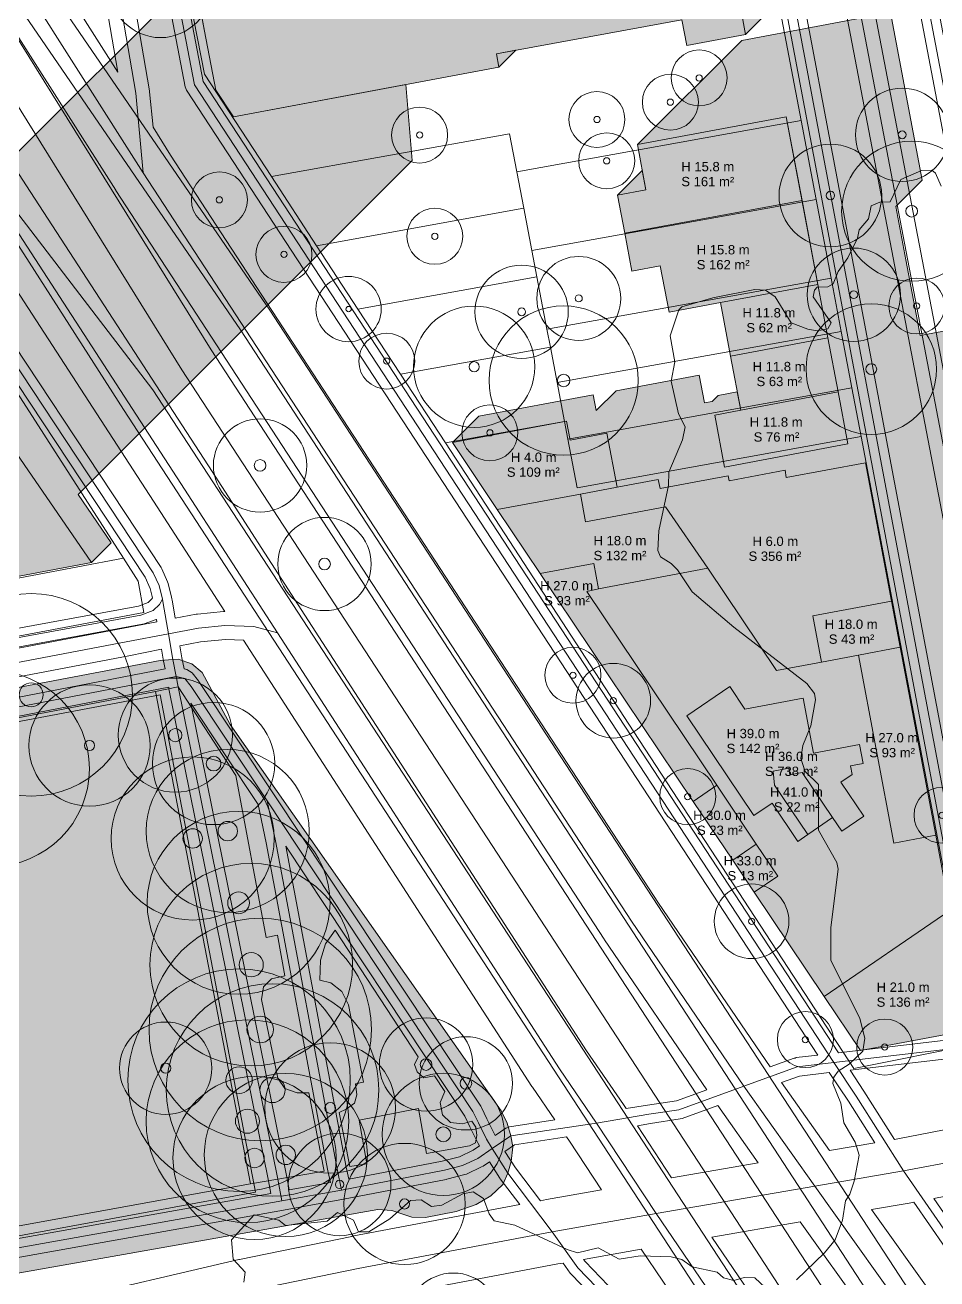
# Model space of a CAD drawing. Header units: metres. Extents: x -8 to 1190, y -11 to 1223.
# Drawn here: x 1022 to 1119.7, y 381.7 to 516.1 of the extents above; entities that cross this region are included whole.
import ezdxf

# ---------------------------------------------------------------- set-up
doc = ezdxf.new("R2010")
doc.units = ezdxf.units.M
doc.header["$MEASUREMENT"] = 0
for name, color, linetype, lineweight, true_color in [('TPX_BUILDING_AREAS_TEXT', 7, 'CONTINUOUS', 0, 0x000000), ('TPX_BUILDING_HEIGHTS_TEXT', 7, 'CONTINUOUS', 0, 0x000000), ('TPX_BUILDINGS', 7, 'CONTINUOUS', 0, 0x000000), ('TPX_BUILDINGS_HATCH', 7, 'CONTINUOUS', 0, 0xf0f0f0), ('TPX_BUILDINGS_SHADOWS_HATCH', 7, 'CONTINUOUS', 0, 0x000000), ('TPX_BUILDINGS_SHADOWS_OUTLINES', 7, 'CONTINUOUS', 0, 0x000000), ('TPX_CADASTRES', 7, 'CONTINUOUS', 0, 0x646464), ('TPX_CONTOUR_LINES_5M', 7, 'CONTINUOUS', 0, 0x969696), ('TPX_RAILWAYS_AXES', 7, 'CONTINUOUS', 0, 0x464646), ('TPX_ROADS_AXES', 7, 'CONTINUOUS', 0, 0x323232), ('TPX_ROADS_CONTOURS', 7, 'CONTINUOUS', 0, 0x646464), ('TPX_VEGETATION_GREEN_SPACES', 7, 'CONTINUOUS', 0, 0x58ba48), ('TPX_VEGETATION_GREEN_SPACES_HATCH', 7, 'CONTINUOUS', 0, 0x58ba48), ('TPX_VEGETATION_TREES_INDIVIDUAL', 7, 'CONTINUOUS', 0, 0x136734)]:
    doc.layers.add(name, color=color, linetype=linetype, lineweight=lineweight, true_color=true_color)
doc.styles.add('TPX_TEXTE', font='arial.ttf')

# ---------------------------------------------------------------- blocks, each defined once
blk = doc.blocks.new('TREETR006_CR070')
at = {"layer": 'TPX_VEGETATION_TREES_INDIVIDUAL'}
for radius in [7, 0.583]:
    blk.add_circle((0, 0, 0.04), radius, dxfattribs=at)
blk = doc.blocks.new('TREETR003_CR030')
at = {"layer": 'TPX_VEGETATION_TREES_INDIVIDUAL'}
for radius in [3, 0.333]:
    blk.add_circle((0, 0, 0.04), radius, dxfattribs=at)
blk = doc.blocks.new('TREETR005_CR065')
at = {"layer": 'TPX_VEGETATION_TREES_INDIVIDUAL'}
for radius in [6.5, 0.542]:
    blk.add_circle((0, 0, 0.04), radius, dxfattribs=at)
blk = doc.blocks.new('TREETR014_CR119')
at = {"layer": 'TPX_VEGETATION_TREES_INDIVIDUAL'}
for radius in [11.92, 1.42]:
    blk.add_circle((0, 0, 0.04), radius, dxfattribs=at)
blk = doc.blocks.new('TREETR003_CR035')
at = {"layer": 'TPX_VEGETATION_TREES_INDIVIDUAL'}
for radius in [3.5, 0.292]:
    blk.add_circle((0, 0, 0.04), radius, dxfattribs=at)
blk = doc.blocks.new('TREETR008_CR066')
at = {"layer": 'TPX_VEGETATION_TREES_INDIVIDUAL'}
for radius in [6.55, 0.792]:
    blk.add_circle((0, 0, 0.04), radius, dxfattribs=at)
blk = doc.blocks.new('TREETR004_CR045')
at = {"layer": 'TPX_VEGETATION_TREES_INDIVIDUAL'}
for radius in [4.5, 0.375]:
    blk.add_circle((0, 0, 0.04), radius, dxfattribs=at)
blk = doc.blocks.new('TREETR005_CR050')
at = {"layer": 'TPX_VEGETATION_TREES_INDIVIDUAL'}
for radius in [4.95, 0.542]:
    blk.add_circle((0, 0, 0.04), radius, dxfattribs=at)
blk = doc.blocks.new('TREETR014_CR114')
at = {"layer": 'TPX_VEGETATION_TREES_INDIVIDUAL'}
for radius in [11.39, 1.36]:
    blk.add_circle((0, 0, 0.04), radius, dxfattribs=at)
blk = doc.blocks.new('TREETR010_CR087')
at = {"layer": 'TPX_VEGETATION_TREES_INDIVIDUAL'}
for radius in [8.74, 1.04]:
    blk.add_circle((0, 0, 0.04), radius, dxfattribs=at)
blk = doc.blocks.new('TREETR005_CR055')
at = {"layer": 'TPX_VEGETATION_TREES_INDIVIDUAL'}
for radius in [5.5, 0.458]:
    blk.add_circle((0, 0, 0.04), radius, dxfattribs=at)
blk = doc.blocks.new('TREETR006_CR075')
at = {"layer": 'TPX_VEGETATION_TREES_INDIVIDUAL'}
for radius in [7.5, 0.625]:
    blk.add_circle((0, 0, 0.04), radius, dxfattribs=at)
blk = doc.blocks.new('TREETR003_CR040')
at = {"layer": 'TPX_VEGETATION_TREES_INDIVIDUAL'}
for radius in [4, 0.333]:
    blk.add_circle((0, 0, 0.04), radius, dxfattribs=at)
blk = doc.blocks.new('TREETR006_CR055')
at = {"layer": 'TPX_VEGETATION_TREES_INDIVIDUAL'}
for radius in [5.46, 0.583]:
    blk.add_circle((0, 0, 0.04), radius, dxfattribs=at)
blk = doc.blocks.new('TREETR006_CR050')
at = {"layer": 'TPX_VEGETATION_TREES_INDIVIDUAL'}
for radius in [5, 0.625]:
    blk.add_circle((0, 0, 0.04), radius, dxfattribs=at)
blk = doc.blocks.new('TREETR007_CR061')
at = {"layer": 'TPX_VEGETATION_TREES_INDIVIDUAL'}
for radius in [6.12, 0.708]:
    blk.add_circle((0, 0, 0.04), radius, dxfattribs=at)
blk = doc.blocks.new('TREETR007_CR080')
at = {"layer": 'TPX_VEGETATION_TREES_INDIVIDUAL'}
for radius in [8, 0.667]:
    blk.add_circle((0, 0, 0.04), radius, dxfattribs=at)
blk = doc.blocks.new('TREETR004_CR050')
at = {"layer": 'TPX_VEGETATION_TREES_INDIVIDUAL'}
for radius in [5, 0.417]:
    blk.add_circle((0, 0, 0.04), radius, dxfattribs=at)
blk = doc.blocks.new('TREETR012_CR098')
at = {"layer": 'TPX_VEGETATION_TREES_INDIVIDUAL'}
for radius in [9.8, 1.17]:
    blk.add_circle((0, 0, 0.04), radius, dxfattribs=at)
blk = doc.blocks.new('TREETR009_CR105')
at = {"layer": 'TPX_VEGETATION_TREES_INDIVIDUAL'}
for radius in [10.48, 0.917]:
    blk.add_circle((0, 0, 0.04), radius, dxfattribs=at)
blk = doc.blocks.new('TREETR013_CR109')
at = {"layer": 'TPX_VEGETATION_TREES_INDIVIDUAL'}
for radius in [10.86, 1.29]:
    blk.add_circle((0, 0, 0.04), radius, dxfattribs=at)

msp = doc.modelspace()

# ---------------------------------------------------------------- hatches: boundary and pattern name
at = {"layer": 'TPX_BUILDINGS_HATCH'}
for points in [[(1096.46, 547.67), (1037.25, 536.58), (1041.24, 515.43), (1042.43, 509.1), (1044.35, 506.24), (1072.78, 511.57), (1072.52, 512.99), (1092.39, 516.64), (1092.91, 513.89), (1099.22, 515.05), (1098.7, 517.81), (1101.98, 518.41), (1096.46, 547.67)], [(1088.54, 498.4), (1085.49, 497.83), (1086.26, 493.76), (1105.27, 497.26), (1103.57, 506.24), (1087.62, 503.26), (1088.54, 498.4)], [(1105.27, 497.26), (1086.26, 493.76), (1087.02, 489.68), (1090.07, 490.26), (1091.01, 485.3), (1096.51, 486.32), (1106.96, 488.28), (1105.27, 497.26)], [(1106.96, 488.28), (1096.51, 486.32), (1097.6, 480.59), (1108.04, 482.54), (1106.96, 488.28)], [(1108.04, 482.54), (1097.6, 480.59), (1098.69, 474.79), (1109.13, 476.75), (1108.04, 482.54)], [(1098.69, 474.79), (1095.92, 474.26), (1096.97, 468.7), (1110.19, 471.17), (1109.13, 476.75), (1098.69, 474.79)], [(1080.04, 473.61), (1067.79, 471.31), (1072.6, 464.15), (1081.52, 465.8), (1085.45, 466.53), (1084.35, 472.33), (1080.42, 471.59), (1080.04, 473.61)], [(1085.45, 466.53), (1081.52, 465.8), (1082.07, 462.84), (1090.63, 464.44), (1095.18, 457.85), (1102.53, 446.88), (1107.35, 447.79), (1106.41, 452.73), (1114.86, 454.31), (1112.06, 469.16), (1103.58, 467.58), (1103.44, 468.36), (1097.44, 467.23), (1097.34, 467.74), (1090.05, 466.38), (1089.86, 467.36), (1085.45, 466.53)], [(1081.52, 465.8), (1072.6, 464.15), (1077.2, 457.29), (1082.95, 458.37), (1083.46, 455.65), (1095.18, 457.85), (1090.63, 464.44), (1082.07, 462.84), (1081.52, 465.8)], [(1082.95, 458.37), (1077.2, 457.29), (1093.61, 432.84), (1096.13, 434.58), (1082.2, 455.34), (1083.46, 455.65), (1082.95, 458.37)], [(1083.46, 455.65), (1082.2, 455.34), (1096.13, 434.58), (1100.36, 428.27), (1102.67, 424.83), (1100.14, 423.11), (1107.63, 411.95), (1121.11, 421.17), (1119.59, 429.23), (1115.12, 428.39), (1111.32, 448.53), (1107.35, 447.79), (1102.53, 446.88), (1095.18, 457.85), (1083.46, 455.65)], [(1114.86, 454.31), (1106.41, 452.73), (1107.35, 447.79), (1111.32, 448.53), (1115.79, 449.38), (1114.86, 454.31)], [(1115.79, 449.38), (1111.32, 448.53), (1115.12, 428.39), (1119.59, 429.23), (1115.79, 449.38)], [(1097.53, 445.16), (1092.93, 442.02), (1100.11, 431.33), (1102.06, 432.66), (1104.8, 428.57), (1105.88, 429.32), (1102.33, 434.59), (1102.16, 436.1), (1103.84, 436.42), (1103.97, 435.7), (1105.29, 435.95), (1108.53, 431.13), (1109.53, 429.65), (1111.89, 431.26), (1109.44, 434.92), (1110.63, 435.73), (1110.45, 436.67), (1111.8, 436.92), (1111.41, 438.95), (1106.51, 438.04), (1105.4, 443.91), (1099.15, 442.75), (1097.53, 445.16)], [(1103.84, 436.42), (1102.16, 436.1), (1102.33, 434.59), (1105.88, 429.32), (1108.53, 431.13), (1105.29, 435.95), (1103.97, 435.7), (1103.84, 436.42)], [(1096.13, 434.58), (1093.61, 432.84), (1097.84, 426.54), (1100.36, 428.27), (1096.13, 434.58)], [(1100.36, 428.27), (1097.84, 426.54), (1100.14, 423.11), (1102.67, 424.83), (1100.36, 428.27)], [(1121.11, 421.17), (1107.63, 411.95), (1111.52, 406.16), (1123.52, 408.4), (1121.11, 421.17)]]:
    msp.add_hatch(color=256, dxfattribs=at).paths.add_polyline_path(points)
h = msp.add_hatch(color=256, dxfattribs=at)
h.paths.add_polyline_path([(1010.63, 485.3), (940.5, 472.16), (945.39, 446.26), (970.08, 450.91), (1002.58, 456.93), (1003.2, 453.59), (1017.55, 456.28), (1029.12, 458.45), (1010.63, 485.3)])
h.paths.add_polyline_path([(949.85, 468.4), (995.83, 477.05), (1010.91, 479.72), (1020.32, 467.89), (1021.05, 459.15), (1004.72, 456.4), (997.78, 466.74), (951.8, 458.09), (949.85, 468.4)], flags=16)
at = {"layer": 'TPX_BUILDINGS_SHADOWS_HATCH'}
h = msp.add_hatch(color=256, dxfattribs=at)
h.paths.add_polyline_path([(908.13, 518.17), (901.77, 511.8), (917.29, 514.76), (986.02, 527.84), (1004.18, 500.85), (1003.78, 500.02), (1037.74, 533.98), (1037.25, 536.58), (1096.46, 547.67), (1101.98, 518.41), (1098.7, 517.81), (1099.22, 515.05), (1118.15, 533.99), (1117.71, 533.9), (1114.53, 550.87), (1129.31, 553.63), (1136.74, 555.06), (1142.46, 556.15), (1148.28, 557.27), (1154.32, 558.42), (1159.72, 559.42), (1167.02, 560.78), (1170.53, 561.44), (1173.8, 543.58), (1177.34, 547.12), (1176.9, 549.49), (1180.95, 553.53), (1177.63, 571.39), (1170.33, 570.02), (1166.29, 565.99), (1160.9, 565), (1160.62, 564.71), (1154.58, 563.57), (1154.51, 563.49), (1149.01, 562.44), (1148.96, 562.66), (1144.63, 561.83), (1144.45, 562.76), (1137.02, 561.33), (1134.19, 558.5), (1125.32, 556.85), (1122.58, 571.41), (1111.58, 569.42), (1111.23, 571.35), (1095.74, 568.45), (1100.57, 573.28), (1098.85, 582.4), (1092.77, 581.26), (1091.29, 589.07), (1096.03, 593.81), (1094.43, 602.34), (1093.15, 602.1), (1101.54, 610.49), (1100.15, 617.95), (1103.86, 621.67), (1100.75, 638.8), (1107.16, 639.95), (1106.82, 641.82), (1113.34, 642.99), (1113.67, 641.13), (1121.17, 642.49), (1120.84, 644.34), (1127.35, 645.51), (1127.69, 643.66), (1131.78, 644.39), (1131.44, 646.26), (1138.48, 647.52), (1138.81, 645.66), (1142.36, 646.3), (1142.03, 648.17), (1149.06, 649.43), (1149.4, 647.57), (1152.31, 648.09), (1153.5, 648.76), (1155.95, 644.26), (1154.75, 643.6), (1155.36, 640.25), (1156.32, 640.42), (1157.54, 633.73), (1156.57, 633.55), (1157.11, 630.63), (1157.59, 627.98), (1158.55, 628.15), (1159.98, 620.32), (1161.66, 611.04), (1168.24, 617.61), (1166.56, 626.9), (1171.86, 632.2), (1170.43, 640.03), (1169.47, 639.86), (1168.99, 642.51), (1168.58, 644.76), (1169.42, 645.6), (1168.2, 652.3), (1167.24, 652.13), (1166.72, 655.02), (1167.83, 656.14), (1165.38, 660.64), (1164.19, 659.97), (1161.28, 659.45), (1160.94, 661.31), (1153.91, 660.05), (1151.56, 657.69), (1150.69, 657.54), (1150.36, 659.4), (1143.32, 658.14), (1140.97, 655.79), (1139.57, 655.54), (1139.23, 657.39), (1136.26, 656.86), (1135.39, 661.45), (1127.7, 660.01), (1127.58, 660.63), (1124.02, 659.96), (1102.24, 655.89), (1101.54, 659.61), (1089.69, 657.39), (1088.62, 663.04), (1085.43, 679.99), (1079.3, 678.83), (1043.16, 642.7), (1033.9, 640.97), (1019.48, 626.54), (1028.74, 628.28), (1034.87, 629.44), (1079.76, 637.83), (1084.83, 610.89), (1086.14, 603.95), (1087.54, 596.49), (1080.34, 595.14), (1079.23, 594.03), (1087.71, 595.62), (1089.31, 587.09), (1090.84, 579.01), (1085, 577.92), (1084.34, 581.39), (1083.09, 581.16), (1082.23, 585.76), (1080.84, 585.5), (1079.73, 591.38), (1077.62, 590.99), (1068.99, 582.36), (1074.53, 583.39), (1078.26, 563.48), (1070.58, 562.13), (1062.82, 560.68), (1061.01, 560.35), (1037.9, 537.23), (1020.81, 562.63), (952.08, 549.55), (923.65, 521.13), (908.13, 518.17)])
h.paths.add_polyline_path([(1077.61, 572.51), (1079, 572.77), (1077.85, 578.85), (1082.97, 579.82), (1084.12, 573.72), (1091.57, 575.11), (1093.29, 566), (1085.84, 564.6), (1079.33, 563.39), (1077.61, 572.51)], flags=16)
for points in [[(829.1, 484.25), (797.93, 453.07), (813.32, 455.98), (814.16, 451.55), (815.14, 446.43), (813.89, 446.21), (815.04, 440.17), (816.99, 440.54), (819.33, 428.23), (817.39, 427.85), (818.55, 421.78), (819.79, 422.02), (821.61, 412.47), (840.27, 431.13), (838.36, 430.76), (833.62, 454.75), (836.47, 455.31), (834.77, 463.86), (854.88, 467.82), (862.3, 430.37), (861.92, 430.31), (863.37, 422.99), (885.33, 444.95), (882.97, 457.17), (905.45, 461.48), (904.19, 467.98), (919.35, 470.89), (919.63, 469.38), (928.36, 471.05), (929.71, 464.06), (931.58, 464.42), (933.51, 454.51), (931.64, 454.15), (933.44, 444.84), (943.72, 455.12), (940.5, 472.16), (1010.63, 485.3), (1029.12, 458.45), (1031.24, 460.57), (1027.67, 465.76), (1063.48, 501.57), (1062.8, 509.7), (1044.35, 506.24), (1042.43, 509.1), (1041.24, 515.43), (1040.4, 519.86), (1038.26, 519.48), (1021.29, 502.51), (975.31, 493.86), (958.75, 477.3), (944.3, 474.59), (943.89, 476.72), (942.02, 476.36), (940.66, 483.36), (931.94, 481.68), (931.65, 483.19), (916.49, 480.28), (908.16, 471.95), (895.27, 469.48), (883.34, 457.55), (878.84, 480.28), (877.83, 480.3), (876.36, 485.3), (877.5, 487.03), (876.94, 489.88), (856.84, 485.92), (855.14, 484.22), (854.78, 486.08), (855.87, 487.16), (855.44, 489.39), (881.21, 515.16), (873.99, 552.15), (873.32, 552.03), (870.55, 551.53), (863.69, 550.29), (862.29, 557.68), (855.26, 556.32), (821.6, 522.66), (838.86, 526), (847.55, 481.5), (830.29, 478.15), (829.1, 484.25)], [(1070.62, 474.14), (1067.79, 471.31), (1080.04, 473.61), (1080.42, 471.59), (1084.35, 472.33), (1085.45, 466.53), (1089.86, 467.36), (1090.05, 466.38), (1097.34, 467.74), (1097.44, 467.23), (1103.44, 468.36), (1103.58, 467.58), (1112.06, 469.16), (1114.88, 454.17), (1115.79, 449.38), (1119.59, 429.23), (1121.11, 421.17), (1123.52, 408.4), (1138.37, 423.25), (1135.96, 436.02), (1136.66, 436.73), (1136.09, 439.68), (1135.07, 444.97), (1134.01, 450.45), (1133, 455.68), (1131.97, 461.01), (1130.63, 467.95), (1129.72, 472.66), (1127.99, 472.34), (1120.63, 483.31), (1117.91, 482.8), (1117.48, 485.09), (1116.39, 490.89), (1115.31, 496.63), (1118.14, 499.46), (1114.74, 517.41), (1098.8, 514.43), (1087.62, 503.26), (1103.57, 506.24), (1106.96, 488.28), (1108.04, 482.54), (1109.13, 476.75), (1110.19, 471.17), (1096.97, 468.7), (1095.92, 474.26), (1098.69, 474.79), (1098.32, 476.76), (1096.29, 476.38), (1095.63, 475.72), (1094.8, 475.57), (1094.25, 478.53), (1085.33, 476.88), (1083.19, 474.74), (1082.87, 476.44), (1070.62, 474.14)], [(1074.58, 513.37), (1072.52, 512.99), (1072.78, 511.57), (1074.58, 513.37)], [(1088.14, 500.49), (1085.49, 497.83), (1088.54, 498.4), (1088.14, 500.49)]]:
    msp.add_hatch(color=256, dxfattribs=at).paths.add_polyline_path(points)
at = {"layer": 'TPX_VEGETATION_GREEN_SPACES_HATCH'}
for points in [[(885.94, 416.95), (885.82, 415.42), (896.22, 364.18), (896.79, 362.8), (897.82, 361.46), (899.32, 360.57), (900.64, 359.91), (903.1, 359.67), (905.28, 359.74), (907.66, 360.16), (908.8, 360.71), (911.49, 362.48), (912.76, 363.11), (1059.8, 389.09), (1061.31, 389), (1063.44, 388.28), (1064.91, 388.26), (1068.21, 388.89), (1070.35, 389.63), (1071.91, 390.56), (1073.21, 391.78), (1073.72, 393.01), (1074.1, 394.24), (1074.28, 395.82), (1074.07, 396.99), (1073.67, 398.35), (1073.02, 399.68), (1043.97, 441.09), (1040.99, 446.67), (1039.88, 447.59), (1038.39, 448.11), (1037.82, 448.06), (1036.48, 447.94), (889.94, 420.11), (888.35, 419.63), (887.11, 418.87), (886.44, 418.05), (885.94, 416.95)], [(1038.4, 445.12), (1035.99, 444.62), (1046.14, 391.86), (1049.07, 392.37), (1054.06, 393.23), (1052.4, 401.6), (1051.16, 401.62), (1049.82, 402.07), (1049.07, 403.18), (1047.33, 411.62), (1047.55, 412.96), (1048.41, 413.83), (1049.83, 414.16), (1049.05, 418.5), (1047.84, 418.26), (1044.58, 435.62), (1038.4, 445.12)], [(985.53, 434.99), (982.49, 429.89), (986.22, 410.34), (986.41, 409.38), (991.66, 381.96), (1046.14, 391.86), (1035.99, 444.62), (985.53, 434.99)], [(1053.66, 415.83), (1053.59, 413.7), (1054.78, 413.4), (1055.95, 412.49), (1056.65, 411.05), (1058.28, 402.76), (1057.41, 402.57), (1057.56, 401.41), (1057.29, 400.52), (1056.41, 399.87), (1055.66, 399.49), (1056.79, 393.7), (1058.61, 394.01), (1057.79, 398.7), (1064.15, 399.92), (1065.01, 395.11), (1069.61, 395.93), (1070.28, 396.27), (1070.42, 397.04), (1070.29, 397.95), (1069.87, 398.57), (1068.87, 398.3), (1067.58, 398.45), (1066.74, 399.25), (1066.48, 400.59), (1066.99, 401.76), (1065.89, 403.44), (1064.75, 403.23), (1064.01, 403.87), (1063.73, 404.66), (1064.11, 405.49), (1055.23, 419.04), (1054.18, 417.58), (1053.66, 415.83)]]:
    msp.add_hatch(color=256, dxfattribs=at).paths.add_polyline_path(points)

# ---------------------------------------------------------------- linework, layer by layer
at = {"layer": 'TPX_BUILDINGS', "elevation": 0.04}
for points in [[(1096.46, 547.67), (1037.25, 536.58), (1041.24, 515.43), (1042.43, 509.1), (1044.35, 506.24), (1072.78, 511.57), (1072.52, 512.99), (1092.39, 516.64), (1092.91, 513.89), (1099.22, 515.05), (1098.7, 517.81), (1101.98, 518.41)], [(1088.54, 498.4), (1085.49, 497.83), (1086.26, 493.76), (1105.27, 497.26), (1103.57, 506.24), (1087.62, 503.26)], [(1105.27, 497.26), (1086.26, 493.76), (1087.02, 489.68), (1090.07, 490.26), (1091.01, 485.3), (1096.51, 486.32), (1106.96, 488.28)], [(1106.96, 488.28), (1096.51, 486.32), (1097.6, 480.59), (1108.04, 482.54)], [(1010.63, 485.3), (940.5, 472.16), (945.39, 446.26), (970.08, 450.91), (1002.58, 456.93), (1003.2, 453.59), (1017.55, 456.28), (1029.12, 458.45)], [(1108.04, 482.54), (1097.6, 480.59), (1098.69, 474.79), (1109.13, 476.75)], [(1098.69, 474.79), (1095.92, 474.26), (1096.97, 468.7), (1110.19, 471.17), (1109.13, 476.75)], [(1080.04, 473.61), (1067.79, 471.31), (1072.6, 464.15), (1081.52, 465.8), (1085.45, 466.53), (1084.35, 472.33), (1080.42, 471.59)], [(1085.45, 466.53), (1081.52, 465.8), (1082.07, 462.84), (1090.63, 464.44), (1095.18, 457.85), (1102.53, 446.88), (1107.35, 447.79), (1106.41, 452.73), (1114.86, 454.31), (1112.06, 469.16), (1103.58, 467.58), (1103.44, 468.36), (1097.44, 467.23), (1097.34, 467.74), (1090.05, 466.38), (1089.86, 467.36)], [(1081.52, 465.8), (1072.6, 464.15), (1077.2, 457.29), (1082.95, 458.37), (1083.46, 455.65), (1095.18, 457.85), (1090.63, 464.44), (1082.07, 462.84)], [(1082.95, 458.37), (1077.2, 457.29), (1093.61, 432.84), (1096.13, 434.58), (1082.2, 455.34), (1083.46, 455.65)], [(1083.46, 455.65), (1082.2, 455.34), (1096.13, 434.58), (1100.36, 428.27), (1102.67, 424.83), (1100.14, 423.11), (1107.63, 411.95), (1121.11, 421.17), (1119.59, 429.23), (1115.12, 428.39), (1111.32, 448.53), (1107.35, 447.79), (1102.53, 446.88), (1095.18, 457.85)], [(1114.86, 454.31), (1106.41, 452.73), (1107.35, 447.79), (1111.32, 448.53), (1115.79, 449.38)], [(1115.79, 449.38), (1111.32, 448.53), (1115.12, 428.39), (1119.59, 429.23)], [(1097.53, 445.16), (1092.93, 442.02), (1100.11, 431.33), (1102.06, 432.66), (1104.8, 428.57), (1105.88, 429.32), (1102.33, 434.59), (1102.16, 436.1), (1103.84, 436.42), (1103.97, 435.7), (1105.29, 435.95), (1108.53, 431.13), (1109.53, 429.65), (1111.89, 431.26), (1109.44, 434.92), (1110.63, 435.73), (1110.45, 436.67), (1111.8, 436.92), (1111.41, 438.95), (1106.51, 438.04), (1105.4, 443.91), (1099.15, 442.75)], [(1103.84, 436.42), (1102.16, 436.1), (1102.33, 434.59), (1105.88, 429.32), (1108.53, 431.13), (1105.29, 435.95), (1103.97, 435.7)], [(1096.13, 434.58), (1093.61, 432.84), (1097.84, 426.54), (1100.36, 428.27)], [(1100.36, 428.27), (1097.84, 426.54), (1100.14, 423.11), (1102.67, 424.83)], [(1121.11, 421.17), (1107.63, 411.95), (1111.52, 406.16), (1123.52, 408.4)]]:
    msp.add_lwpolyline(points, close=True, dxfattribs=at)
at = {"layer": 'TPX_BUILDINGS_SHADOWS_OUTLINES', "elevation": 0.04}
for points in [[(1098.7, 517.81), (1099.22, 515.05), (1118.15, 533.99)], [(1010.63, 485.3), (1029.12, 458.45), (1031.24, 460.57), (1027.67, 465.76), (1063.48, 501.57), (1062.8, 509.7), (1044.35, 506.24), (1042.43, 509.1), (1041.24, 515.43), (1040.4, 519.86)], [(1038.26, 519.48), (1021.29, 502.51)], [(1120.63, 483.31), (1117.91, 482.8), (1117.48, 485.09), (1116.39, 490.89), (1115.31, 496.63), (1118.14, 499.46), (1114.74, 517.41), (1098.8, 514.43), (1087.62, 503.26), (1103.57, 506.24), (1106.96, 488.28), (1108.04, 482.54), (1109.13, 476.75), (1110.19, 471.17), (1096.97, 468.7), (1095.92, 474.26), (1098.69, 474.79), (1098.32, 476.76), (1096.29, 476.38), (1095.63, 475.72), (1094.8, 475.57), (1094.25, 478.53), (1085.33, 476.88), (1083.19, 474.74), (1082.87, 476.44), (1070.62, 474.14), (1067.79, 471.31), (1080.04, 473.61), (1080.42, 471.59), (1084.35, 472.33), (1085.45, 466.53), (1089.86, 467.36), (1090.05, 466.38), (1097.34, 467.74), (1097.44, 467.23), (1103.44, 468.36), (1103.58, 467.58), (1112.06, 469.16), (1114.88, 454.17), (1115.79, 449.38), (1119.59, 429.23), (1121.11, 421.17)]]:
    msp.add_lwpolyline(points, dxfattribs=at)
for points in [[(1074.58, 513.37), (1072.52, 512.99), (1072.78, 511.57)], [(1088.14, 500.49), (1085.49, 497.83), (1088.54, 498.4)]]:
    msp.add_lwpolyline(points, close=True, dxfattribs=at)
at = {"layer": 'TPX_CADASTRES', "elevation": 0.02}
for points in [[(1096.92, 549.14), (1035.88, 538.14), (1041.24, 510.81), (1048.41, 499.83), (1073.93, 504.43), (1074.71, 500.34), (1105.16, 505.83)], [(1105.16, 505.83), (1074.71, 500.34), (1075.45, 496.43), (1076.31, 491.92), (1106.77, 497.38)], [(1073.93, 504.43), (1048.41, 499.83), (1053.24, 492.42), (1075.45, 496.43), (1074.71, 500.34)], [(1106.77, 497.38), (1076.31, 491.92), (1076.85, 489.09), (1077.92, 483.46), (1108.37, 488.94)], [(1075.45, 496.43), (1053.24, 492.42), (1057.67, 485.63), (1076.85, 489.09), (1076.31, 491.92)], [(1011.01, 490.64), (939.13, 477.13), (945.32, 445.98), (969.61, 450.55), (1002.26, 456.68), (1003.14, 453.37), (1032.54, 458.93), (1019.59, 479.12), (1012.08, 490.84)], [(1076.85, 489.09), (1057.67, 485.63), (1062.23, 478.65), (1078.29, 481.54), (1077.92, 483.46)], [(1108.37, 488.94), (1077.92, 483.46), (1078.29, 481.54), (1079.01, 477.75), (1109.46, 483.24)], [(1109.46, 483.24), (1079.01, 477.75), (1079.8, 473.58), (1080.16, 471.7), (1110.61, 477.19)], [(1078.29, 481.54), (1062.23, 478.65), (1067.04, 471.28), (1079.8, 473.58), (1079.01, 477.75)], [(1110.61, 477.19), (1080.16, 471.7), (1081.15, 466.48), (1111.61, 471.97)], [(1079.8, 473.58), (1067.04, 471.28), (1071.33, 464.71), (1087.25, 440.31), (1110.82, 404.21), (1124, 406.88), (1116.62, 445.6), (1111.61, 471.97), (1081.15, 466.48), (1080.16, 471.7)], [(1032.54, 458.93), (1003.14, 453.37), (1004.73, 447.45), (1034.74, 453.12), (1034.12, 456.46)], [(1036.49, 444.28), (888.6, 416.34), (899.43, 363.82), (1046.71, 390.96)]]:
    msp.add_lwpolyline(points, close=True, dxfattribs=at)
at = {"layer": 'TPX_CONTOUR_LINES_5M', "elevation": 0.05}
for points in [[(1120.17, 498.8), (1119.57, 500.19), (1119.19, 500.51), (1118.07, 500.48), (1115.84, 499.52), (1114.72, 497.14), (1113.6, 497.08), (1112.69, 496.71), (1112.38, 495.31), (1111.37, 494.13), (1111.22, 493.22), (1110.17, 491.13), (1109.13, 489.66), (1108.61, 488.34), (1108.02, 488), (1106.9, 487.97), (1106.59, 487.65), (1106.45, 486.95), (1108.39, 484.16), (1108.02, 483.51), (1106.9, 483.3), (1105.9, 483.46), (1104.11, 484.16), (1102.39, 486.95), (1101.35, 487.65), (1100.19, 487.71), (1095.72, 486.82), (1092.37, 485.88), (1092.05, 485.55), (1091.15, 482.77), (1091.63, 479.98), (1091.24, 477.89), (1092.01, 474.4), (1092.73, 473.01), (1092.44, 471.61), (1091, 468.13), (1090.95, 466.73), (1089.91, 461.85), (1089.82, 459.76), (1090.09, 459.06), (1091.25, 458.36), (1091.93, 457.67), (1093.49, 455.31), (1097.96, 451.53), (1105.78, 445.5), (1106.59, 444.42), (1106.7, 443.73), (1106.2, 440.94), (1105.34, 438.85), (1105.15, 437.45), (1105.61, 436.06), (1107.02, 434.66), (1107.03, 429.78), (1109, 426.3), (1109.13, 425.6), (1108.35, 419.33), (1108.35, 415.84), (1111.47, 409.57), (1112, 407.48), (1111.79, 406.08), (1110.33, 404.69), (1109.13, 403.92), (1108.68, 403.29), (1108.56, 402.6), (1109.42, 400.5), (1109.74, 398.41), (1110.95, 396.32), (1111.37, 394.93), (1110.84, 392.14), (1110.38, 390.74), (1109.91, 390.05), (1109.61, 387.96), (1108.8, 385.86), (1107.69, 384.47), (1104.66, 381.58)], [(1101.31, 380.76), (1100.19, 381.77), (1099.08, 381.82), (1097.96, 381.51), (1096.84, 381.8), (1096.18, 382.38), (1093.49, 382.96), (1092.37, 383.74), (1091.25, 384.02), (1087.9, 384.15), (1085.67, 383.8), (1083.43, 385), (1081.2, 384.46), (1080.08, 384.81), (1074.49, 387.43), (1072.26, 387.9), (1071.74, 388.65), (1071.14, 390.28), (1070.02, 391.01), (1068.9, 390.79), (1066.67, 389.57), (1065.55, 389.44), (1064.43, 390.16), (1063.32, 390.06), (1061.08, 388.1), (1058.85, 386.7), (1057.73, 386.73), (1057.2, 387.96), (1055.49, 388.79), (1054.38, 387.85), (1049.91, 387.41), (1049.18, 387.96), (1046.55, 388.53), (1044.11, 385.86), (1044.3, 383.77), (1045.59, 382.38), (1045.44, 381.33)]]:
    msp.add_lwpolyline(points, dxfattribs=at)
at = {"layer": 'TPX_RAILWAYS_AXES', "elevation": 0.03}
for points in [[(1184.57, 271.44), (1149.77, 323.42), (1113.67, 378.15), (1079.37, 430.77), (1045.08, 483.39), (1019.87, 520.25), (972.84, 578.74), (950.08, 609.4), (850.27, 746.95), (507.95, 1218.59)], [(518.3, 1218.59), (609.33, 1092.09), (678.76, 999.55), (785.12, 851.41), (856.52, 751.46), (956.5, 613.89), (977.53, 581.95), (1015.05, 517.33), (1038.81, 479.12), (1073.11, 426.5), (1107.4, 373.89), (1143.51, 319.15), (1184.57, 257.83)], [(1184.57, 278.25), (1152.9, 325.55), (1116.8, 380.3), (1082.5, 432.91), (1048.22, 485.52), (980.52, 584.29)], [(1184.57, 264.64), (1146.64, 321.28), (1110.54, 376.02), (1076.24, 428.64), (1041.95, 481.25), (1018.26, 519.34), (980.52, 584.29)], [(1008.22, 512.82), (1035.68, 476.99), (1069.98, 424.37), (1104.27, 371.76), (1140.37, 317.02), (1181.51, 255.57), (1184.57, 251.01)], [(1008.22, 512.82), (1032.56, 474.85), (1066.85, 422.24), (1101.14, 369.63), (1137.24, 314.89), (1178.38, 253.43), (1184.57, 244.2)]]:
    msp.add_lwpolyline(points, dxfattribs=at)
at = {"layer": 'TPX_ROADS_AXES', "elevation": 0.03}
for points in [[(1094.79, 642.7), (1108.96, 567.36), (1109.49, 565.2), (1110.58, 559.87), (1111.46, 555.61), (1112.18, 552.84), (1139.54, 409.34)], [(1125.51, 406.83), (1098.46, 550.3), (1097.85, 553.33), (1096.96, 557.46), (1095.74, 563.01), (1095.52, 564.92), (1081.23, 639.95)], [(1138.66, 397.3), (1136.37, 399.05), (1134.4, 401.05), (1133.23, 404.04), (1132.48, 408), (1105.76, 547.59), (1104.99, 551.59), (1103.63, 558.68)], [(1032.02, 551.49), (1033.18, 545.79), (1033.95, 541.99), (1034.34, 539.96), (1040.15, 509.65), (1108.68, 404.85), (1111.07, 401.25), (1116.15, 393.24), (1121.43, 385.59), (1124.23, 381.31), (1126.61, 377.75), (1129.11, 373.95), (1132.92, 366.16)], [(1034.66, 500.25), (1033.86, 508.76), (1032.4, 517.31), (1028.47, 539.09), (1027.31, 544.75)], [(1034.66, 500.25), (1015.08, 530.99), (1012.16, 535.46), (1008.35, 541.26)], [(1106.63, 391.62), (1099.04, 402.32), (1086.98, 420), (1034.66, 500.25)], [(1038.18, 446.26), (1037.82, 448.06), (1037.36, 450.83), (1036.81, 454.08), (1036.71, 454.52), (1036.36, 455.98), (1035.74, 457.37), (1013.38, 491.18), (1011.92, 493.48), (1009.79, 496.27), (1007.58, 499.15)], [(1019.6, 496.33), (1038.7, 466.93), (1049.06, 450.93)], [(1036.71, 454.52), (1036.39, 453.95), (1035.72, 453.3), (1034.41, 452.83), (998.3, 446.19), (967.3, 440.43)], [(876.54, 420.25), (886.52, 422.09), (968.25, 437.65), (1032.83, 449.95), (1037.36, 450.83), (1040.6, 451.44), (1043.41, 451.7), (1046.52, 451.62), (1049.06, 450.93)], [(1049.06, 450.93), (1079.26, 404.19), (1083.25, 398.37), (1089.63, 388.67)], [(1168.56, 259.5), (1164.93, 265.34), (1163.68, 267.15), (1098.63, 361.54), (1096.32, 364.92), (1092, 370.39), (1086.24, 377.68), (1081.25, 382.87), (1078.48, 386.72), (1073.72, 393.01), (1072.05, 395.63), (1071.46, 396.63), (1070.58, 398.39), (1070, 399.62), (1047.93, 432.91), (1039.8, 445.16), (1039.11, 446.03), (1038.18, 446.26), (975.58, 434.16), (948.32, 428.86), (890.47, 417.74)], [(1038.18, 446.26), (1038.4, 445.12), (1049.07, 392.37), (1049.51, 390.04)], [(1047.93, 432.91), (1048.83, 428.62), (1055.43, 393.46), (1055.92, 391.19)], [(1184.57, 418.08), (1139.54, 409.34), (1137.07, 408.86), (1132.48, 408), (1127.57, 407.07), (1125.51, 406.83), (1108.68, 404.85), (1104.76, 404.39)], [(898.8, 363.15), (1049.51, 390.04), (1055.92, 391.19), (1066.93, 393.32), (1068.87, 393.82), (1070.51, 394.58), (1072.05, 395.63), (1074.07, 396.99), (1083.25, 398.37), (1088.86, 399.31), (1092.07, 399.8), (1099.04, 402.32), (1104.76, 404.39)], [(1138.66, 397.3), (1122.25, 394.41), (1116.15, 393.24), (1106.63, 391.62)], [(1106.63, 391.62), (1089.63, 388.67)], [(1117.89, 375.82), (1106.63, 391.62)], [(1089.63, 388.67), (1078.48, 386.72), (1057.71, 382.8), (1045.7, 380.32), (1006.54, 371.19), (993.58, 368.5), (900.65, 352.43), (890.01, 350.46)], [(1089.63, 388.67), (1100.88, 372.14)]]:
    msp.add_lwpolyline(points, dxfattribs=at)
at = {"layer": 'TPX_ROADS_CONTOURS', "elevation": 0.03}
for points in [[(1106.64, 550.93), (1109.57, 551.56), (1111.37, 551.75), (1138.37, 410.13), (1136.88, 409.84), (1133.77, 409.26), (1107.23, 547.87)], [(1099.63, 549.47), (1100.79, 549.65), (1103.71, 550.29), (1104.29, 547.3), (1130.82, 408.7), (1127.42, 408.06), (1126.32, 407.93)], [(1035.52, 539.13), (1097.65, 549.16), (1124.33, 407.69), (1109.18, 405.91), (1041.09, 510.03)], [(1016.41, 535.37), (1020.74, 536.32), (1020.8, 536.33), (1025.84, 537.78), (1027.15, 537.93), (1030.92, 517.05), (1031.95, 511.02), (1018.04, 532.87)], [(1030.14, 538.27), (1031.61, 538.44), (1031.67, 538.45), (1033.55, 538.79), (1039.17, 509.46), (1039.31, 509.1), (1106.95, 405.65), (1104.65, 405.39), (1104.54, 405.33), (1104.42, 405.33), (1101.86, 404.4), (1089.89, 421.94), (1037.6, 502.14), (1035.71, 505.12), (1035.35, 508.9), (1035.33, 509.01), (1033.87, 517.58)], [(1000.76, 531.91), (1000.84, 531.93), (1006.75, 532.92), (1006.86, 532.94), (1009.2, 533.59), (1012.14, 529.1), (1031.71, 498.37), (1031.73, 498.34), (1084.05, 418.09), (1084.09, 418.03), (1095.06, 401.94), (1091.82, 400.77), (1088.7, 400.29), (1086.42, 399.92), (1086.13, 400.35), (1082.17, 406.13), (1051.99, 452.83), (1041.64, 468.84), (1022.54, 498.23)], [(1011.96, 495.08), (1013.32, 495.28), (1016.06, 495.35), (1016.66, 494.43), (1035.77, 465.03), (1043.42, 453.2), (1043.27, 453.2), (1040.46, 452.94), (1040.32, 452.92), (1038.09, 452.5), (1037.79, 454.25), (1037.68, 454.75), (1037.33, 456.21), (1037.27, 456.39), (1036.65, 457.78), (1036.57, 457.93), (1014.22, 491.72), (1012.77, 494.02), (1012.72, 494.09)], [(887.78, 420.8), (968.53, 436.17), (1033.11, 448.47), (1036.63, 449.16), (1036.84, 447.9), (1037.01, 447.05), (975.39, 435.14), (948.13, 429.84), (890.28, 418.73), (888.24, 418.33), (888.09, 419.06)], [(1038.59, 449.54), (1040.81, 449.96), (1043.46, 450.2), (1045.39, 450.15), (1046.12, 449.03), (1076.32, 402.29), (1076.37, 402.21), (1078.77, 398.71), (1073.93, 397.98), (1073.52, 397.82), (1072.37, 397.05), (1072.34, 397.11), (1071.48, 398.83), (1070.91, 400.05), (1070.83, 400.18), (1048.77, 433.46), (1040.63, 445.71), (1040.58, 445.78), (1039.89, 446.65), (1039.35, 447), (1039.04, 447.08), (1038.81, 448.24)], [(1039.77, 443.4), (1046.99, 432.52), (1047.84, 428.43), (1054.45, 393.27), (1054.73, 391.99), (1050.31, 391.2), (1050.05, 392.57)], [(1049.95, 428.06), (1069.13, 399.13), (1069.68, 397.96), (1070.56, 396.19), (1070.71, 395.93), (1070.02, 395.45), (1068.54, 394.77), (1066.71, 394.29), (1056.69, 392.36), (1056.41, 393.66)], [(1110.41, 404.04), (1125.63, 405.83), (1127.69, 406.08), (1127.76, 406.09), (1131.19, 406.74), (1131.75, 403.77), (1131.83, 403.5), (1133, 400.5), (1133.33, 400), (1133.4, 399.93), (1121.65, 397.86), (1121.59, 397.85), (1115.53, 396.68), (1115.19, 396.62), (1111.9, 401.81)], [(1103.06, 402.71), (1104.99, 403.41), (1108.18, 403.78), (1110.23, 400.71), (1113.05, 396.26), (1108.21, 395.44)], [(1087.62, 398.09), (1089.02, 398.32), (1092.22, 398.81), (1092.41, 398.86), (1096.23, 400.24), (1100.57, 394.12), (1091.29, 392.51)], [(1073.42, 395.34), (1074.45, 396.04), (1080.03, 396.88), (1080.34, 396.42), (1083.78, 391.2), (1077.87, 390.17), (1077.22, 390.04), (1074.54, 393.58)], [(899.98, 362.35), (1049.68, 389.05), (1056.11, 390.21), (1067.12, 392.34), (1067.19, 392.35), (1069.12, 392.85), (1069.29, 392.91), (1070.93, 393.67), (1071.08, 393.75), (1071.76, 394.22), (1072.88, 392.47), (1072.93, 392.41), (1075.02, 389.63), (1057.06, 386.24), (1057.01, 386.23), (1044.99, 383.75), (1044.91, 383.73), (1005.78, 374.61), (992.93, 371.94), (901.07, 356.05), (900.31, 360.73)], [(1112.72, 389.11), (1116.74, 389.79), (1117.25, 389.88), (1120.6, 385.03), (1123.4, 380.76), (1123.48, 380.64), (1119.4, 379.74)], [(1095.58, 386.15), (1105.06, 387.8), (1111.96, 378.12), (1102.44, 376.06)], [(1081.84, 383.76), (1088.01, 384.84), (1095, 374.55), (1091.32, 373.83), (1090.68, 373.68), (1087.03, 378.3), (1086.96, 378.37), (1082.02, 383.52)], [(902.2, 349.14), (994.18, 365.05), (994.29, 365.07), (1007.25, 367.76), (1007.33, 367.78), (1046.45, 376.9), (1058.39, 379.37), (1079.1, 383.28), (1079.65, 383.37), (1080.43, 382.29), (1080.52, 382.18), (1085.49, 377.02), (1088.52, 373.18), (1085.2, 372.42), (1057.34, 367.14), (1031.81, 362.4), (982.97, 353.28), (903.86, 338.96), (903.62, 340.47), (903.01, 344.21)]]:
    msp.add_lwpolyline(points, close=True, dxfattribs=at)
for points in [[(1125.57, 381.11), (1125.07, 381.86), (1122.25, 386.15), (1119.39, 390.3), (1122.89, 390.97), (1139.27, 393.86), (1184.57, 401.95), (1184.57, 408.82), (1183.95, 408.95), (1138.04, 400.75), (1136.98, 400.56), (1135.68, 401.88), (1134.67, 404.46), (1134.14, 407.29), (1137.25, 407.88), (1139.73, 408.36), (1184.57, 417.06), (1184.57, 419.03), (1184.38, 419.06), (1140.34, 410.51), (1113.35, 552.04)], [(1012.91, 490.08), (1034.86, 456.89), (1035.41, 455.66), (1035.64, 454.66), (1035.59, 454.56), (1035.18, 454.16), (1034.15, 453.8), (998.12, 447.18)], [(998.48, 445.21), (1034.59, 451.84), (1034.75, 451.89), (1036.06, 452.36), (1036.09, 452.37), (1036.13, 452.12), (1032.55, 451.42), (967.97, 439.12)], [(976.79, 433.38), (1037.39, 445.09), (1037.42, 444.93), (1048.09, 392.18), (1048.34, 390.84), (899.58, 364.31)]]:
    msp.add_lwpolyline(points, dxfattribs=at)
at = {"layer": 'TPX_VEGETATION_GREEN_SPACES', "elevation": 0}
msp.add_lwpolyline([(912.76, 363.11), (1059.8, 389.09), (1061.31, 389), (1063.44, 388.28), (1064.91, 388.26), (1068.21, 388.89), (1070.35, 389.63), (1071.91, 390.56), (1073.21, 391.78), (1073.72, 393.01), (1074.1, 394.24), (1074.28, 395.82), (1074.07, 396.99), (1073.67, 398.35), (1073.02, 399.68), (1043.97, 441.09), (1040.99, 446.67), (1039.88, 447.59), (1038.39, 448.11), (1037.82, 448.06), (1036.48, 447.94), (889.94, 420.11)], dxfattribs=at)
for points in [[(1038.4, 445.12), (1035.99, 444.62), (1046.14, 391.86), (1049.07, 392.37), (1054.06, 393.23), (1052.4, 401.6), (1051.16, 401.62), (1049.82, 402.07), (1049.07, 403.18), (1047.33, 411.62), (1047.55, 412.96), (1048.41, 413.83), (1049.83, 414.16), (1049.05, 418.5), (1047.84, 418.26), (1044.58, 435.62)], [(985.53, 434.99), (982.49, 429.89), (986.22, 410.34), (986.41, 409.38), (991.66, 381.96), (1046.14, 391.86), (1035.99, 444.62)], [(1053.66, 415.83), (1053.59, 413.7), (1054.78, 413.4), (1055.95, 412.49), (1056.65, 411.05), (1058.28, 402.76), (1057.41, 402.57), (1057.56, 401.41), (1057.29, 400.52), (1056.41, 399.87), (1055.66, 399.49), (1056.79, 393.7), (1058.61, 394.01), (1057.79, 398.7), (1064.15, 399.92), (1065.01, 395.11), (1069.61, 395.93), (1070.28, 396.27), (1070.42, 397.04), (1070.29, 397.95), (1069.87, 398.57), (1068.87, 398.3), (1067.58, 398.45), (1066.74, 399.25), (1066.48, 400.59), (1066.99, 401.76), (1065.89, 403.44), (1064.75, 403.23), (1064.01, 403.87), (1063.73, 404.66), (1064.11, 405.49), (1055.23, 419.04), (1054.18, 417.58)]]:
    msp.add_lwpolyline(points, close=True, dxfattribs=at)

# ---------------------------------------------------------------- block references
at = {"layer": 'TPX_VEGETATION_TREES_INDIVIDUAL'}
for name, p in [('TREETR006_CR055', (1036.51, 520.19, 0.04)), ('TREETR003_CR030', (1094.24, 510.41, 0.04)), ('TREETR003_CR030', (1091.16, 507.81, 0.04)), ('TREETR003_CR030', (1083.28, 505.95, 0.04)), ('TREETR004_CR050', (1116, 504.31, 0.04)), ('TREETR003_CR030', (1064.28, 504.28, 0.04)), ('TREETR003_CR030', (1084.33, 501.52, 0.04)), ('TREETR005_CR055', (1108.3, 497.81, 0.04)), ('TREETR006_CR075', (1117.01, 496.12, 0.04)), ('TREETR003_CR030', (1042.82, 497.34, 0.04)), ('TREETR003_CR030', (1065.91, 493.43, 0.04)), ('TREETR003_CR030', (1049.74, 491.49, 0.04)), ('TREETR004_CR050', (1110.81, 487.17, 0.04)), ('TREETR004_CR045', (1081.34, 486.77, 0.04)), ('TREETR004_CR050', (1075.21, 485.33, 0.04)), ('TREETR003_CR035', (1056.67, 485.63, 0.04)), ('TREETR003_CR030', (1117.56, 485.96, 0.04)), ('TREETR005_CR065', (1070.13, 479.45, 0.04)), ('TREETR007_CR080', (1079.72, 477.97, 0.04)), ('TREETR006_CR070', (1112.69, 479.19, 0.04)), ('TREETR003_CR030', (1060.76, 480.05, 0.04)), ('TREETR003_CR030', (1071.81, 472.36, 0.04)), ('TREETR006_CR050', (1047.18, 468.87, 0.04)), ('TREETR006_CR050', (1054.09, 458.3, 0.04)), ('TREETR013_CR109', (1022.65, 444.28, 0.04)), ('TREETR003_CR030', (1080.71, 446.38, 0.04)), ('TREETR003_CR040', (1085.04, 443.65, 0.04)), ('TREETR009_CR105', (1018.41, 436.36, 0.04)), ('TREETR005_CR065', (1028.91, 438.84, 0.04)), ('TREETR007_CR061', (1038.1, 439.96, 0.04)), ('TREETR008_CR066', (1042.2, 436.91, 0.04)), ('TREETR010_CR087', (1043.72, 429.67, 0.04)), ('TREETR010_CR087', (1039.96, 428.88, 0.04)), ('TREETR003_CR030', (1093.01, 433.37, 0.04)), ('TREETR003_CR030', (1120.27, 431.37, 0.04)), ('TREETR012_CR098', (1044.88, 421.98, 0.04)), ('TREETR013_CR109', (1046.24, 415.35, 0.04)), ('TREETR003_CR040', (1099.86, 420, 0.04)), ('TREETR014_CR119', (1047.2, 408.4, 0.04)), ('TREETR014_CR119', (1044.93, 402.97, 0.04)), ('TREETR014_CR114', (1048.52, 401.92, 0.04)), ('TREETR003_CR030', (1105.62, 407.32, 0.04)), ('TREETR005_CR050', (1037.07, 404.25, 0.04)), ('TREETR013_CR109', (1045.83, 398.57, 0.04)), ('TREETR006_CR050', (1064.97, 404.65, 0.04)), ('TREETR003_CR030', (1114.13, 406.52, 0.04)), ('TREETR006_CR050', (1069.24, 402.63, 0.04)), ('TREETR006_CR070', (1054.7, 399.99, 0.04)), ('TREETR010_CR087', (1046.59, 394.63, 0.04)), ('TREETR010_CR087', (1049.94, 394.96, 0.04)), ('TREETR008_CR066', (1066.82, 397.16, 0.04)), ('TREETR005_CR055', (1055.71, 391.8, 0.04)), ('TREETR005_CR065', (1062.67, 389.7, 0.04)), ('TREETR006_CR050', (1067.89, 377.3, 0.04))]:
    msp.add_blockref(name, p, dxfattribs=at)

# ---------------------------------------------------------------- texts
at = {"layer": 'TPX_BUILDING_AREAS_TEXT', "style": 'TPX_TEXTE'}
for s, p in [('S 161 m²', (1092.33, 498.8, 0.05)), ('S 162 m²', (1093.98, 489.89, 0.05)), ('S 62 m²', (1099.3, 483.13, 0.05)), ('S 63 m²', (1100.39, 477.37, 0.05)), ('S 76 m²', (1100.08, 471.42, 0.05)), ('S 109 m²', (1073.63, 467.65, 0.05)), ('S 132 m²', (1082.92, 458.71, 0.05)), ('S 356 m²', (1099.53, 458.64, 0.05)), ('S 93 m²', (1077.63, 453.87, 0.05)), ('S 43 m²', (1108.13, 449.75, 0.05)), ('S 142 m²', (1097.18, 438.03, 0.05)), ('S 93 m²', (1112.48, 437.58, 0.05)), ('S 738 m²', (1101.29, 435.58, 0.05)), ('S 22 m²', (1102.25, 431.76, 0.05)), ('S 23 m²', (1094.01, 429.26, 0.05)), ('S 13 m²', (1097.28, 424.39, 0.05)), ('S 136 m²', (1113.26, 410.84, 0.05))]:
    msp.add_text(s, height=1, dxfattribs=at).set_placement(p)
at = {"layer": 'TPX_BUILDING_HEIGHTS_TEXT', "style": 'TPX_TEXTE'}
for s, p in [('H 15.8 m', (1092.33, 500.4, 0.05)), ('H 15.8 m', (1093.98, 491.49, 0.05)), ('H 11.8 m', (1098.88, 484.73, 0.05)), ('H 11.8 m', (1099.97, 478.97, 0.05)), ('H 11.8 m', (1099.66, 473.02, 0.05)), ('H 4.0 m', (1074.06, 469.25, 0.05)), ('H 18.0 m', (1082.92, 460.31, 0.05)), ('H 6.0 m', (1099.96, 460.24, 0.05)), ('H 27.0 m', (1077.2, 455.47, 0.05)), ('H 18.0 m', (1107.7, 451.35, 0.05)), ('H 39.0 m', (1097.18, 439.63, 0.05)), ('H 27.0 m', (1112.05, 439.18, 0.05)), ('H 36.0 m', (1101.29, 437.18, 0.05)), ('H 41.0 m', (1101.82, 433.36, 0.05)), ('H 30.0 m', (1093.59, 430.86, 0.05)), ('H 33.0 m', (1096.86, 425.99, 0.05)), ('H 21.0 m', (1113.26, 412.44, 0.05))]:
    msp.add_text(s, height=1, dxfattribs=at).set_placement(p)

doc.saveas('drawing.dxf')
